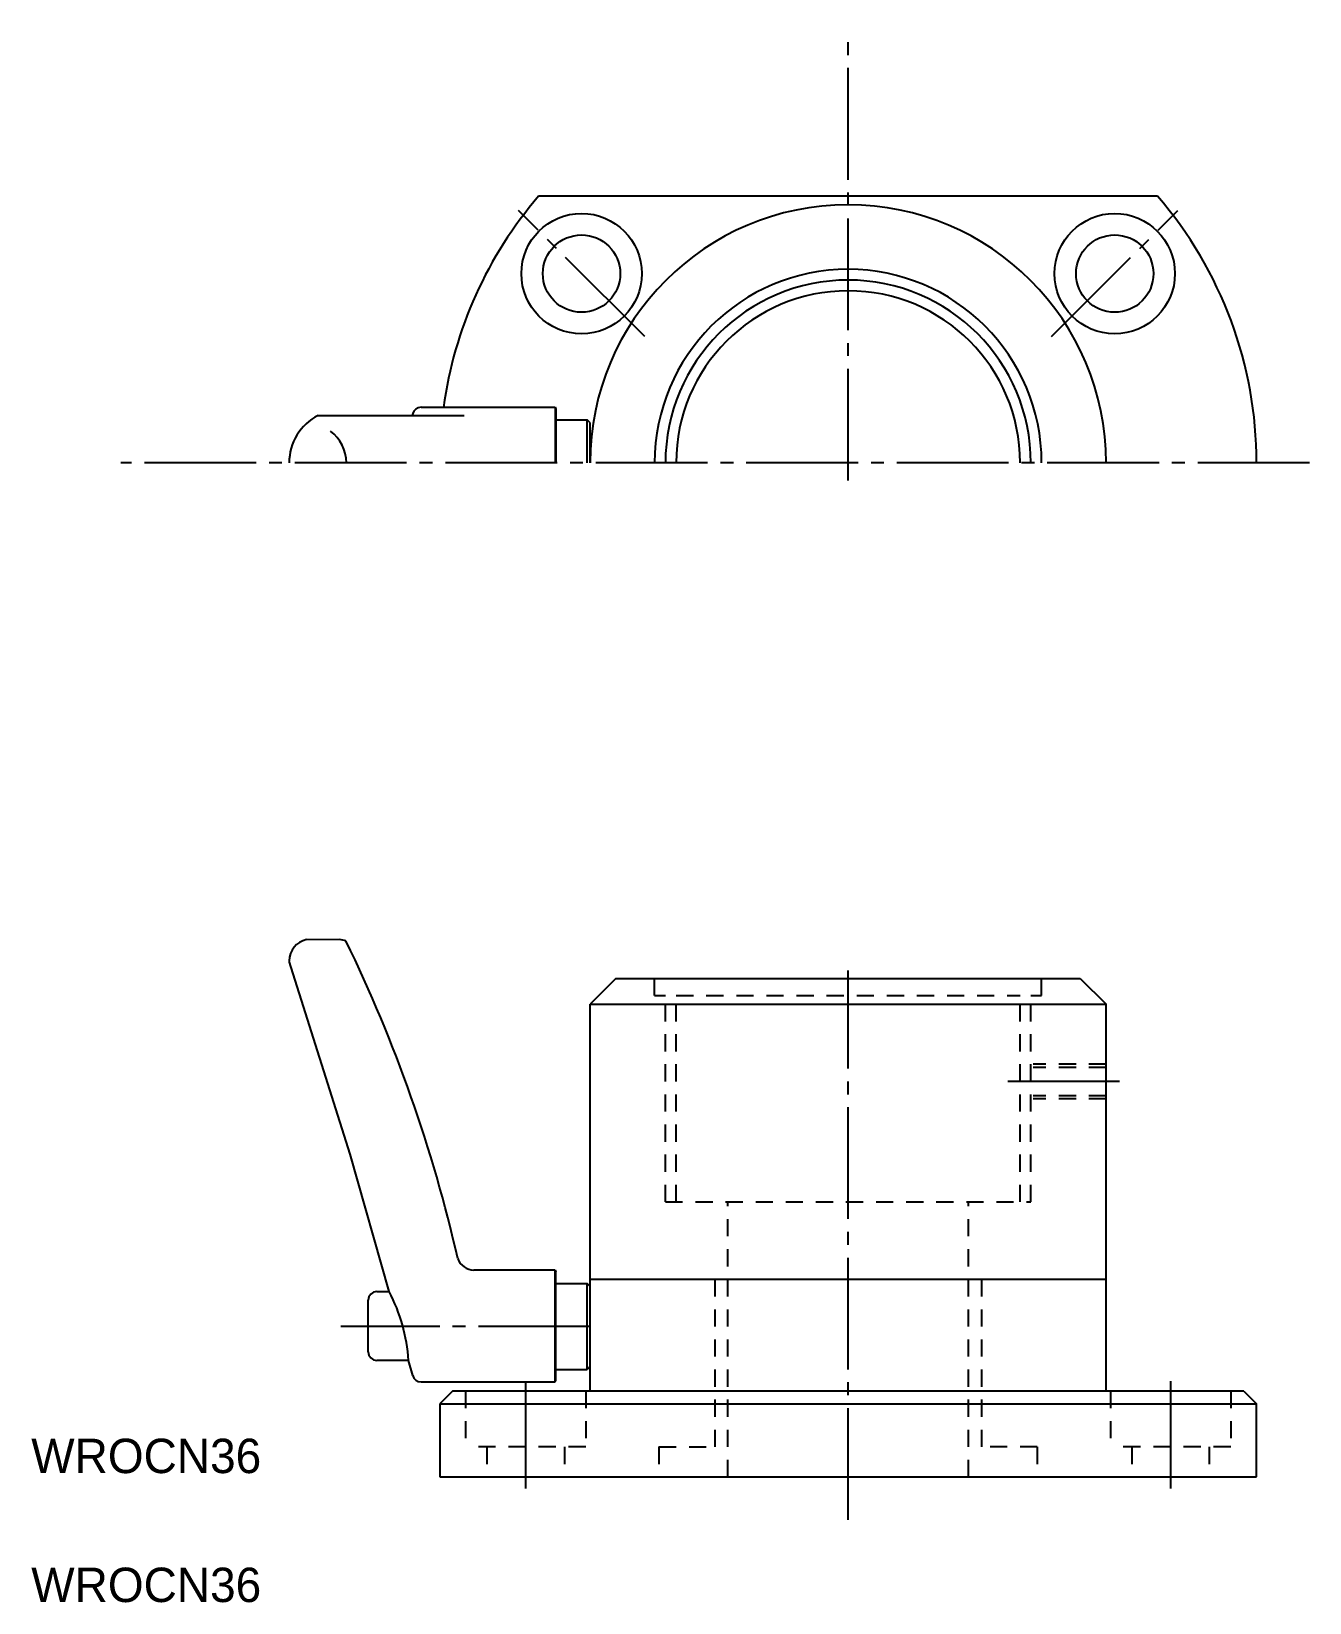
# Model space of a CAD drawing. Extents: x 649 to 798, y 734 to 917.
import ezdxf

# ---------------------------------------------------------------- set-up
doc = ezdxf.new("R2010")
doc.units = 0
doc.linetypes.add('CENTER', pattern=[17.5, 13, -1.5, 1.5, -1.5])
doc.linetypes.add('DASHED', pattern=[3.5, 2, -1.5])
doc.layers.get('0').update_dxf_attribs({"linetype": 'CONTINUOUS'})
doc.layers.add('CENTER', color=1, linetype='CENTER')

msp = doc.modelspace()

# ---------------------------------------------------------------- linework, layer by layer
at = {"color": 7, "linetype": 'CONTINUOUS'}
for p, q in [((780.02, 897.43), (708.04, 897.43)), ((682.38, 871.94), (693.34, 871.94)), ((693.4, 872.15), (693.34, 871.94)), ((693.34, 871.94), (699.37, 871.94)), ((694.36, 872.88), (709.95, 872.88)), ((709.95, 872.88), (710.03, 872.68)), ((709.95, 872.88), (709.95, 866.43)), ((710.03, 872.68), (710.03, 871.43)), ((710.03, 871.43), (713.67, 871.43)), ((710.03, 871.43), (710.03, 866.43)), ((714.03, 871.07), (713.67, 871.43)), ((713.67, 866.43), (713.67, 871.43)), ((714.03, 866.43), (714.03, 871.07)), ((684.89, 810.96), (681.05, 810.95)), ((686.14, 786.01), (679.03, 808.47)), ((717.03, 806.45), (714.03, 803.45)), ((717.03, 806.45), (771.03, 806.45)), ((771.03, 806.45), (774.03, 803.45)), ((714.03, 803.45), (774.03, 803.45)), ((714.03, 758.45), (714.03, 803.45)), ((774.03, 758.45), (774.03, 803.45)), ((690.65, 770.01), (686.14, 786.01)), ((709.95, 772.51), (700.52, 772.51)), ((709.95, 772.51), (710.03, 772.31)), ((709.95, 759.51), (709.95, 772.51)), ((710.03, 770.95), (710.03, 772.31)), ((714.03, 771.45), (774.03, 771.45)), ((689.23, 770.01), (690.65, 770.01)), ((710.03, 770.95), (713.67, 770.95)), ((710.03, 760.95), (710.03, 770.95)), ((714.03, 770.59), (713.67, 770.95)), ((713.67, 760.95), (713.67, 770.95)), ((688.23, 763.01), (688.23, 769.01)), ((692.9, 762.01), (689.23, 762.01)), ((693.4, 760.24), (692.9, 762.01)), ((710.03, 759.71), (710.03, 760.95)), ((710.03, 760.95), (713.67, 760.95)), ((714.03, 761.32), (713.67, 760.95)), ((694.36, 759.51), (709.95, 759.51)), ((709.95, 759.51), (710.03, 759.71)), ((698.03, 758.45), (696.53, 756.95)), ((696.53, 756.95), (791.53, 756.95)), ((696.53, 756.95), (696.53, 748.45)), ((790.03, 758.45), (698.03, 758.45)), ((790.03, 758.45), (791.53, 756.95)), ((791.53, 748.45), (791.53, 756.95)), ((696.53, 748.45), (791.53, 748.45))]:
    msp.add_line(p, q, dxfattribs=at)
at = {"color": 3, "linetype": 'DASHED'}
for p, q in [((721.53, 804.45), (721.53, 806.45)), ((766.53, 804.45), (766.53, 806.45)), ((721.53, 804.45), (722.78, 804.45)), ((722.78, 780.45), (722.78, 804.45)), ((724.03, 804.45), (764.03, 804.45)), ((724.03, 780.45), (724.03, 804.45)), ((764.03, 780.45), (764.03, 804.45)), ((765.28, 804.45), (766.53, 804.45)), ((765.28, 780.45), (765.28, 804.45)), ((774.03, 796.45), (765.53, 796.45)), ((774.03, 796.1), (765.53, 796.1)), ((774.03, 792.8), (765.53, 792.8)), ((774.03, 792.45), (765.53, 792.45)), ((722.78, 780.45), (765.28, 780.45)), ((730.03, 748.45), (730.03, 780.45)), ((758.03, 748.45), (758.03, 780.45)), ((728.53, 771.45), (728.53, 751.95)), ((759.53, 771.45), (759.53, 751.95)), ((699.53, 758.45), (699.53, 751.95)), ((713.53, 758.45), (713.53, 751.95)), ((774.53, 758.45), (774.53, 751.95)), ((788.53, 758.45), (788.53, 751.95)), ((713.53, 751.95), (699.53, 751.95)), ((702.03, 751.95), (702.03, 748.45)), ((711.03, 751.95), (711.03, 748.45)), ((722.03, 751.95), (728.53, 751.95)), ((722.03, 751.95), (722.03, 748.45)), ((766.03, 751.95), (759.53, 751.95)), ((766.03, 751.95), (766.03, 748.45)), ((788.53, 751.95), (774.53, 751.95)), ((777.03, 751.95), (777.03, 748.45)), ((786.03, 751.95), (786.03, 748.45))]:
    msp.add_line(p, q, dxfattribs=at)
at = {"color": 1, "linetype": 'CENTER'}
for p, q in [((706.53, 759.59), (706.53, 747.1)), ((781.53, 759.59), (781.53, 747.1))]:
    msp.add_line(p, q, dxfattribs=at)
at = {"color": 7, "linetype": 'CONTINUOUS'}
for centre, radius in [((713.03, 888.43), 7), ((775.03, 888.43), 7), ((713.03, 888.43), 4.5), ((775.03, 888.43), 4.5)]:
    msp.add_circle(centre, radius, dxfattribs=at)
for centre, radius, start, end in [((744.03, 866.43), 47.5, 139.2597, 172.2038), ((744.03, 866.43), 47.5, 0, 40.7403), ((744.03, 866.43), 30, 0, 180), ((744.03, 866.43), 22.5, 0, 180), ((744.03, 866.43), 21.25, 0, 180), ((744.03, 866.43), 20, 0, 180), ((685.23, 866.43), 6.2, 117.3186, 180), ((694.36, 871.88), 1, 90, 164.2753), ((681.08, 866.43), 4.6, 0, 53.0101), ((681.61, 808.44), 2.58, 102.6317, 179.2795), ((684.08, 805.01), 6, 75.017, 82.2759), ((531.6, 735.86), 171.3, 12.8123, 25.9457), ((700.52, 774.51), 2, 199.379, 270), ((689.23, 769.01), 1, 90, 180), ((673.22, 760.79), 19.72, 3.5609, 27.8886), ((689.23, 763.01), 1, 180, 270), ((694.36, 760.51), 1, 195.7247, 270)]:
    msp.add_arc(centre, radius, start, end, dxfattribs=at)
at = {"layer": 'CENTER', "color": 1, "linetype": 'CENTER'}
for p, q in [((744.03, 864.35), (744.03, 916.6)), ((720.37, 881.1), (705.69, 895.77)), ((767.69, 881.1), (782.37, 895.77)), ((797.69, 866.43), (659.44, 866.43)), ((744.03, 743.46), (744.03, 807.37)), ((775.59, 794.45), (761.64, 794.45)), ((714.03, 765.95), (685.04, 765.95))]:
    msp.add_line(p, q, dxfattribs=at)

# ---------------------------------------------------------------- texts
at = {"color": 7, "linetype": 'CONTINUOUS'}
for p in [(649.03, 748.9), (649.03, 733.9)]:
    msp.add_text('WROCN36', height=4, dxfattribs=at).set_placement(p)

doc.saveas('drawing.dxf')
